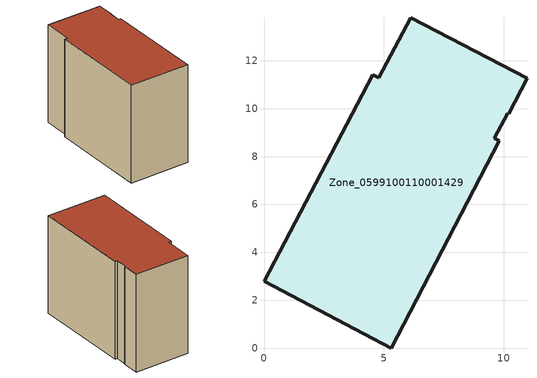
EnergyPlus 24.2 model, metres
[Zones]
Zone_0599100110001429
 floor ground (C_G): 10.22,9.79 10.17,9.82 9.62,8.77 9.83,8.67 5.31,0 0,2.79 4.54,11.42 4.78,11.29 6.12,13.79 10.98,11.26 z0
 wall outside (C_F): 5.31,0 9.83,8.67 9.62,8.77 10.17,9.82 10.22,9.79 10.98,11.26 6.12,13.79 4.78,11.29 4.54,11.42 0,2.79 5.31,0 z0:9.68
 roof outside (C_R): 10.98,11.26 6.12,13.79 4.78,11.29 4.54,11.42 0,2.79 5.31,0 9.83,8.67 9.62,8.77 10.17,9.82 10.22,9.79 z9.68
[BUILDING]
Pand.0599100110001429: North Axis=0; Terrain=City; Loads Convergence Tolerance Value=0.04; Temperature Convergence Tolerance Value=0.4; Solar Distribution=FullExterior; Maximum Number of Warmup Days=25; Minimum Number of Warmup Days=1
[Site:Location]
Rotterdam.The.Hague.AP_ZH_NLD Design_Conditions: Latitude=51.96; Longitude=4.45; Time Zone=1; Elevation=-4.5
[SITE:GROUNDTEMPERATURE:BUILDINGSURFACE]
18, 18, 18, 18, 18, 18, 18, 18, 18, 18, 18, 18
[MATERIAL] Thermal Absorptance=0.9; Solar Absorptance=0.7; Visible Absorptance=0.7
Name | Roughness | Thickness | Conductivity | Density | Specific Heat
G.TI.2015-2018 | MediumSmooth | 0.15 | 0.0428571 | 540 | 1210
F.TI.2015-2018 | Rough | 0.3 | 0.0666667 | 1920 | 840
R.TI.2015-2018 | MediumRough | 0.2 | 0.0333333 | 1500 | 1000
[CONSTRUCTION]
C_G: G.TI.2015-2018
C_F: F.TI.2015-2018
C_R: R.TI.2015-2018
[ZONE]
Zone_0599100110001429: Type=1; Multiplier=1; Ceiling Height=Autocalculate; Volume=Autocalculate; Floor Area=autocalculate; Part of Total Floor Area=Yes
[ZONEINFILTRATION:DESIGNFLOWRATE]
Infil_Zone_0599100110001429: Zone or ZoneList or Space or SpaceList=Zone_0599100110001429; Schedule=AlwaysOn; Design Flow Rate Calculation Method=Flow/Area; Flow Rate per Floor Area=0.0015; Constant Term Coefficient=1; Temperature Term Coefficient=0; Velocity Term Coefficient=0; Velocity Squared Term Coefficient=0
[HVACTEMPLATE:ZONE:IDEALLOADSAIRSYSTEM]
Zone_0599100110001429: Maximum Heating Supply Air Temperature=50; Minimum Cooling Supply Air Temperature=13; Maximum Heating Supply Air Humidity Ratio=0.0156; Minimum Cooling Supply Air Humidity Ratio=0.0077; Heating Limit=NoLimit; Cooling Limit=NoLimit; Dehumidification Control Type=ConstantSensibleHeatRatio; Cooling Sensible Heat Ratio=0.7; Dehumidification Setpoint=60; Humidification Control Type=None; Humidification Setpoint=30; Outdoor Air Method=None; Outdoor Air Flow Rate per Person=0.00944; Outdoor Air Flow Rate per Zone Floor Area=0; Outdoor Air Flow Rate per Zone=0; Demand Controlled Ventilation Type=None; Outdoor Air Economizer Type=NoEconomizer; Heat Recovery Type=None; Sensible Heat Recovery Effectiveness=0.7; Latent Heat Recovery Effectiveness=0.65
[ZONECONTROL:THERMOSTAT]
ThermostatControl_Zone_0599100110001429: Zone or ZoneList=Zone_0599100110001429; Control Type Schedule=DualSetpointControlType; Control 1=Thermostat_Zone_0599100110001429; Temperature Difference Between Cutout And Setpoint=0
[THERMOSTATSETPOINT:DUALSETPOINT]
Thermostat_Zone_0599100110001429: Heating Setpoint Temperature Schedule=HeatingSetpoint_Zone_0599100110001429; Cooling Setpoint Temperature Schedule=CoolingSetpoint_Zone_0599100110001429
[SCHEDULE:COMPACT]
HeatingSetpoint_Zone_0599100110001429: Through: 12/31, For: AllDays, Until: 24:00, 21
CoolingSetpoint_Zone_0599100110001429: Through: 12/31, For: AllDays, Until: 24:00, 24
DualSetpointControlType: Through: 12/31, For: AllDays, Until: 24:00, 4
AlwaysOn: Through: 12/31, For: AllDays, Until: 24:00, 1
